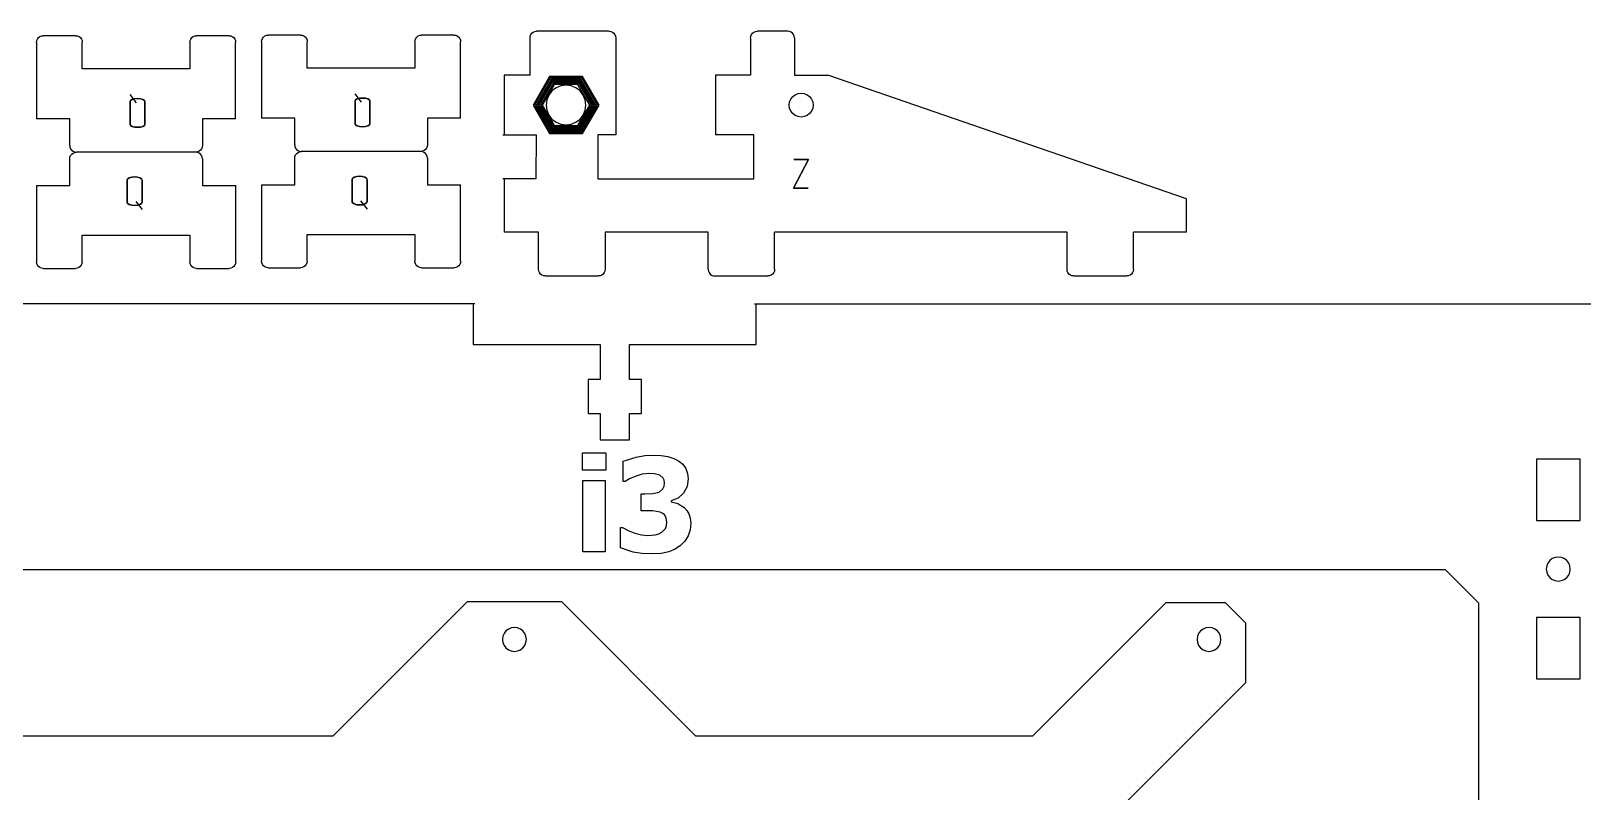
# Model space of a CAD drawing. Extents: x -335 to 357, y 17 to 496.
# Drawn here: x -77.9 to 156.8, y 381.3 to 495.7 of the extents above; entities that cross this region are included whole.
import ezdxf

# ---------------------------------------------------------------- set-up
doc = ezdxf.new("R2010")
doc.units = 0
doc.layers.get('0').update_dxf_attribs({"linetype": 'CONTINUOUS'})

msp = doc.modelspace()

# ---------------------------------------------------------------- linework, layer by layer
at = {"color": 5}
for points in [[(-2.766881, 494.932658), (-2.666975, 495.173845)], [(-2.666975, 495.173845), (-2.508055, 495.38094), (-2.300961, 495.539859), (-2.059773, 495.639766)], [(-2.059773, 495.639766), (-1.800947, 495.673858)], [(9.111316, 495.673858), (-1.800947, 495.673858)], [(9.111316, 495.673858), (9.370142, 495.639766), (9.611329, 495.539859)], [(9.611332, 495.539859), (9.818426, 495.38094)], [(9.818424, 495.38094), (9.977343, 495.173845), (10.07725, 494.932658), (10.111314, 494.673832)], [(30.399059, 494.673832), (30.433123, 494.932658), (30.53303, 495.173845), (30.691949, 495.38094)], [(30.691946, 495.38094), (30.899041, 495.539859)], [(30.899041, 495.539859), (31.140228, 495.639766)], [(31.140228, 495.639766), (31.399054, 495.673858)], [(35.999051, 495.673858), (31.399054, 495.673858)], [(36.257877, 495.639766), (35.999051, 495.673858)], [(36.706159, 495.38094), (36.499036, 495.539859), (36.257877, 495.639766)], [(36.999049, 494.673832), (36.964956, 494.932658), (36.865078, 495.173845), (36.706159, 495.38094)], [(-77.059985, 493.998099), (-77.025921, 494.256919), (-76.926014, 494.498101), (-76.767095, 494.705207), (-76.56, 494.864126), (-76.318813, 494.964027), (-76.060015, 494.9981)], [(-77.059985, 493.998099), (-77.059985, 482.498099)], [(-71.160016, 494.9981), (-76.060015, 494.9981)], [(-71.160016, 494.9981), (-70.90119, 494.964027)], [(-70.90119, 494.964027), (-70.660003, 494.864126), (-70.452909, 494.705207), (-70.293989, 494.498101), (-70.194083, 494.256919), (-70.15999, 493.998099)], [(-70.15999, 489.998101), (-70.15999, 493.998099)], [(-53.960011, 493.998099), (-53.925947, 494.256919), (-53.82604, 494.498101), (-53.667121, 494.705207), (-53.459998, 494.864126), (-53.218839, 494.964027), (-52.960013, 494.9981)], [(-53.960011, 493.998099), (-53.960011, 489.998101)], [(-48.091539, 494.9981), (-52.960013, 494.9981)], [(-48.091539, 494.9981), (-47.832713, 494.964027)], [(-47.832713, 494.964027), (-47.591554, 494.864126)], [(-47.591554, 494.864126), (-47.384431, 494.705207), (-47.225512, 494.498101)], [(-47.225512, 494.498101), (-47.125633, 494.256919)], [(-47.125633, 494.256919), (-47.091541, 493.998099)], [(-47.091541, 482.498099), (-47.091541, 493.998099)], [(-43.209904, 494.093544), (-43.17584, 494.352364), (-43.075933, 494.593545), (-42.917014, 494.800651), (-42.709919, 494.959571), (-42.468732, 495.059472), (-42.209934, 495.093544)], [(-43.209904, 494.093544), (-43.209904, 482.593544)], [(-37.309936, 495.093544), (-42.209934, 495.093544)], [(-37.309936, 495.093544), (-37.05111, 495.059472)], [(-37.05111, 495.059472), (-36.809923, 494.959571), (-36.602828, 494.800651), (-36.443909, 494.593545), (-36.344002, 494.352364), (-36.30991, 494.093544)], [(-36.30991, 490.093546), (-36.30991, 494.093544)], [(-20.109931, 494.093544), (-20.075866, 494.352364), (-19.97596, 494.593545), (-19.81704, 494.800651), (-19.609918, 494.959571), (-19.368759, 495.059472), (-19.109933, 495.093544)], [(-20.109931, 494.093544), (-20.109931, 490.093546)], [(-14.241458, 495.093544), (-19.109933, 495.093544)], [(-14.241458, 495.093544), (-13.982632, 495.059472)], [(-13.982632, 495.059472), (-13.741473, 494.959571)], [(-13.741473, 494.959571), (-13.53435, 494.800651), (-13.375431, 494.593545)], [(-13.375431, 494.593545), (-13.275553, 494.352364)], [(-13.275553, 494.352364), (-13.24146, 494.093544)], [(-13.24146, 482.593544), (-13.24146, 494.093544)], [(-2.800945, 494.673832), (-2.766881, 494.932658)], [(-2.80083, 489.073838), (-2.80083, 494.673832)], [(10.111314, 494.673832), (10.111314, 480.073856)], [(30.399059, 494.673832), (30.399059, 489.073838)], [(36.999049, 494.673832), (36.999049, 489.073838)], [(-53.960011, 489.998101), (-70.15999, 489.998101)], [(-20.109931, 490.093546), (-36.30991, 490.093546)], [(-2.800945, 489.073838), (-6.699225, 489.073838)], [(-6.699109, 489.073838), (-6.699109, 480.077609)], [(30.399059, 489.073838), (25.116508, 489.073838)], [(25.116621, 489.073838), (25.116621, 480.073856)], [(36.999052, 489.073838), (41.999042, 489.073838)], [(95.999043, 470.473844), (41.999039, 489.073838)], [(-72.059995, 478.498099), (-72.059995, 482.498099), (-77.059985, 482.498099)], [(-47.091541, 482.498099), (-52.091531, 482.498099), (-52.091531, 478.498099)], [(-38.209914, 478.593544), (-38.209914, 482.593544), (-43.209904, 482.593544)], [(-13.24146, 482.593544), (-18.24145, 482.593544), (-18.24145, 478.593544)], [(-6.895764, 480.077779), (-6.699225, 480.077609)], [(-6.699222, 480.077609), (-1.895771, 480.07394)], [(-1.895771, 480.073856), (-1.900851, 473.473824)], [(10.111314, 480.073856), (7.399045, 480.073856)], [(7.399048, 480.073856), (7.399048, 473.473824)], [(30.899041, 480.073856), (25.116505, 480.073856)], [(30.899041, 473.473824), (30.899041, 480.073856)], [(-77.053065, 472.492131), (-72.053075, 472.492131), (-72.053075, 476.492131)], [(-72.059995, 478.498099), (-72.025931, 478.239281)], [(-72.053075, 476.492131), (-72.018982, 476.750949)], [(-72.025931, 478.239281), (-71.926024, 477.9981)], [(-72.018982, 476.750949), (-71.919076, 476.99213), (-71.760156, 477.199236)], [(-71.926024, 477.9981), (-71.767105, 477.790994)], [(-71.767105, 477.790994), (-71.56001, 477.632075)], [(-71.760156, 477.199236), (-71.553062, 477.358155)], [(-71.56001, 477.632075), (-71.318823, 477.532174)], [(-71.553062, 477.358155), (-71.311874, 477.458056)], [(-71.318823, 477.532174), (-71.059997, 477.498101)], [(-71.311874, 477.458056), (-71.053077, 477.492129)], [(-52.832731, 477.532174), (-53.091529, 477.498101), (-71.059997, 477.498101)], [(-52.825783, 477.458056), (-53.084609, 477.492129)], [(-52.591544, 477.632075), (-52.832731, 477.532174)], [(-52.584596, 477.358155), (-52.825783, 477.458056)], [(-52.384449, 477.790994), (-52.591544, 477.632075)], [(-52.377501, 477.199236), (-52.584596, 477.358155)], [(-52.125623, 478.239281), (-52.22553, 477.9981), (-52.384449, 477.790994)], [(-52.218582, 476.99213), (-52.377501, 477.199236)], [(-52.118675, 476.750949), (-52.218582, 476.99213)], [(-52.091531, 478.498099), (-52.125623, 478.239281)], [(-52.084611, 476.492131), (-52.118675, 476.750949)], [(-52.084611, 476.492131), (-52.084611, 472.492131), (-47.084621, 472.492131)], [(-43.202984, 472.587575), (-38.202994, 472.587575), (-38.202994, 476.587576)], [(-38.209914, 478.593544), (-38.17585, 478.334726)], [(-38.202994, 476.587576), (-38.168902, 476.846393)], [(-38.17585, 478.334726), (-38.075943, 478.093545)], [(-38.168902, 476.846393), (-38.068995, 477.087575), (-37.910076, 477.294681)], [(-38.075943, 478.093545), (-37.917024, 477.886439)], [(-37.917024, 477.886439), (-37.709929, 477.727519)], [(-37.910076, 477.294681), (-37.702981, 477.4536)], [(-37.709929, 477.727519), (-37.468742, 477.627618)], [(-37.702981, 477.4536), (-37.461794, 477.553501)], [(-37.468742, 477.627618), (-37.209916, 477.593546)], [(-37.461794, 477.553501), (-37.202996, 477.587574)], [(-18.98265, 477.627618), (-19.241448, 477.593546), (-37.209916, 477.593546)], [(-18.975702, 477.553501), (-19.234528, 477.587574)], [(-18.741463, 477.727519), (-18.98265, 477.627618)], [(-18.734515, 477.4536), (-18.975702, 477.553501)], [(-18.534369, 477.886439), (-18.741463, 477.727519)], [(-18.52742, 477.294681), (-18.734515, 477.4536)], [(-18.275543, 478.334726), (-18.375449, 478.093545), (-18.534369, 477.886439)], [(-18.368501, 477.087575), (-18.52742, 477.294681)], [(-18.268594, 476.846393), (-18.368501, 477.087575)], [(-18.24145, 478.593544), (-18.275543, 478.334726)], [(-18.23453, 476.587576), (-18.268594, 476.846393)], [(-18.23453, 476.587576), (-18.23453, 472.587575), (-13.23454, 472.587575)], [(-77.053065, 472.492131), (-77.053065, 460.992131)], [(-47.084621, 460.992131), (-47.084621, 472.492131)], [(-43.202984, 472.587575), (-43.202984, 461.087576)], [(-13.23454, 461.087576), (-13.23454, 472.587575)], [(-6.699225, 473.477605), (-6.699225, 465.473854)], [(-1.900964, 473.473824), (-6.699222, 473.477493)], [(7.399045, 473.473824), (30.899041, 473.473824)], [(95.999159, 465.473854), (95.999159, 470.473844)], [(-70.184594, 464.992129), (-53.984615, 464.992129)], [(-70.184594, 460.992131), (-70.184594, 464.992129)], [(-53.984615, 464.992129), (-53.984615, 460.992131)], [(-36.334514, 465.087573), (-20.134535, 465.087573)], [(-36.334514, 461.087576), (-36.334514, 465.087573)], [(-20.134535, 465.087573), (-20.134535, 461.087576)], [(-1.500945, 465.473854), (-6.699225, 465.473854)], [(-1.500945, 459.873859), (-1.500945, 465.473854)], [(8.499035, 465.473854), (8.499035, 459.873859)], [(23.999049, 465.473854), (8.499038, 465.473854)], [(23.999046, 459.873859), (23.999046, 465.473854)], [(33.999054, 459.873859), (33.999054, 465.473854)], [(77.999054, 459.873859), (77.999054, 465.473854), (33.999057, 465.473854)], [(95.999046, 465.473854), (87.999048, 465.473854)], [(87.999161, 459.873859), (87.999161, 465.473854)], [(-77.018972, 460.733311), (-77.053065, 460.992131)], [(-76.919094, 460.492129), (-77.018972, 460.733311)], [(-76.553052, 460.126104), (-76.760174, 460.285023), (-76.919094, 460.492129)], [(-76.311893, 460.026203), (-76.553052, 460.126104)], [(-76.053067, 459.99213), (-76.311893, 460.026203)], [(-76.053067, 459.99213), (-71.184592, 459.99213)], [(-70.184594, 460.992131), (-70.218658, 460.733311), (-70.318565, 460.492129), (-70.477484, 460.285023), (-70.684607, 460.126104), (-70.925766, 460.026203), (-71.184592, 459.99213)], [(-53.243415, 460.026203), (-53.484602, 460.126104), (-53.691697, 460.285023), (-53.850616, 460.492129), (-53.950523, 460.733311), (-53.984615, 460.992131)], [(-52.984589, 459.99213), (-53.243415, 460.026203)], [(-52.984589, 459.99213), (-48.08459, 459.99213)], [(-47.084621, 460.992131), (-47.118685, 460.733311), (-47.218592, 460.492129), (-47.377511, 460.285023), (-47.584606, 460.126104), (-47.825793, 460.026203), (-48.08459, 459.99213)], [(-43.168892, 460.828755), (-43.202984, 461.087576)], [(-43.069013, 460.587574), (-43.168892, 460.828755)], [(-42.702971, 460.221549), (-42.910094, 460.380468), (-43.069013, 460.587574)], [(-42.461812, 460.121648), (-42.702971, 460.221549)], [(-42.202986, 460.087575), (-42.461812, 460.121648)], [(-42.202986, 460.087575), (-37.334512, 460.087575)], [(-36.334514, 461.087576), (-36.368578, 460.828755), (-36.468485, 460.587574), (-36.627404, 460.380468), (-36.834527, 460.221549), (-37.075686, 460.121648), (-37.334512, 460.087575)], [(-19.393335, 460.121648), (-19.634522, 460.221549), (-19.841616, 460.380468), (-20.000536, 460.587574), (-20.100442, 460.828755), (-20.134535, 461.087576)], [(-19.134509, 460.087575), (-19.393335, 460.121648)], [(-19.134509, 460.087575), (-14.23451, 460.087575)], [(-13.23454, 461.087576), (-13.268604, 460.828755), (-13.368511, 460.587574), (-13.52743, 460.380468), (-13.734525, 460.221549), (-13.975712, 460.121648), (-14.23451, 460.087575)], [(-0.759773, 458.907926), (-1.000958, 459.007832), (-1.208055, 459.166752), (-1.366974, 459.373846), (-1.466881, 459.615033), (-1.500945, 459.873859)], [(-0.500947, 458.873861), (-0.759773, 458.907926)], [(-0.500947, 458.873861), (7.499037, 458.873861)], [(7.757863, 458.907926), (7.499037, 458.873861)], [(7.99905, 459.007832), (7.757863, 458.907926)], [(8.365064, 459.373846), (8.206145, 459.166752), (7.99905, 459.007832)], [(8.464971, 459.615033), (8.365064, 459.373846)], [(8.499035, 459.873859), (8.464971, 459.615033)], [(23.999046, 459.873859), (24.03311, 459.615033)], [(24.03311, 459.615033), (24.133017, 459.373846)], [(24.133133, 459.373846), (24.292052, 459.166752)], [(24.291936, 459.166752), (24.499031, 459.007832), (24.740218, 458.907926)], [(24.740218, 458.907926), (24.999044, 458.873861)], [(24.999044, 458.873861), (32.999056, 458.873861)], [(33.257854, 458.907926), (32.999056, 458.873861)], [(33.499041, 459.007832), (33.257854, 458.907926)], [(33.865055, 459.373846), (33.706136, 459.166752), (33.499041, 459.007832)], [(33.999054, 459.873859), (33.964962, 459.615033), (33.865055, 459.373846)], [(78.999044, 458.873861), (78.740223, 458.907926), (78.499036, 459.007832), (78.291941, 459.166752), (78.133022, 459.373846), (78.033115, 459.615033), (77.999051, 459.873859)], [(78.999044, 458.873861), (86.999044, 458.873861)], [(87.257981, 458.907926), (86.99916, 458.873861)], [(87.499046, 459.007832), (87.257865, 458.907926)], [(87.706152, 459.166752), (87.499046, 459.007832)], [(87.865072, 459.373846), (87.706152, 459.166752)], [(87.96497, 459.615033), (87.865072, 459.373846)], [(87.999045, 459.873859), (87.96497, 459.615033)]]:
    msp.add_lwpolyline(points, dxfattribs=at)
at = {"color": 3}
for points in [[(0.133912, 488.873855), (-2.348713, 484.573833)], [(0.249372, 488.673844), (-2.11777, 484.573833)], [(0.364854, 488.473833), (-1.886828, 484.573833)], [(0.480311, 488.273851), (-1.655885, 484.573833)], [(5.099104, 488.873855), (0.133912, 488.873855)], [(4.983647, 488.673844), (0.249369, 488.673844)], [(4.868161, 488.473833), (0.364854, 488.473833)], [(4.752704, 488.273851), (0.480311, 488.273851)], [(6.888901, 484.573833), (4.752704, 488.273851)], [(7.119843, 484.573833), (4.868161, 488.473833)], [(7.350785, 484.573833), (4.983647, 488.673844)], [(7.581728, 484.573833), (5.099104, 488.873855)], [(0.595768, 488.07384), (-1.424943, 484.573833)], [(0.711254, 487.873857), (-1.194, 484.573833)], [(0.826711, 487.673846), (-0.963058, 484.573833)], [(4.637247, 488.07384), (0.595768, 488.07384)], [(4.521762, 487.873857), (0.711254, 487.873857)], [(4.406305, 487.673846), (0.826711, 487.673846)], [(6.196073, 484.573833), (4.406305, 487.673846)], [(6.427016, 484.573833), (4.521762, 487.873857)], [(6.657958, 484.573833), (4.637247, 488.07384)], [(-2.348713, 484.573833), (0.133912, 480.273838)], [(-2.11777, 484.573833), (0.249372, 480.473849)], [(-1.886828, 484.573833), (0.364854, 480.673832)], [(-1.655885, 484.573833), (0.480311, 480.873843)], [(-1.424943, 484.573833), (0.595768, 481.073854)], [(-1.194, 484.573833), (0.711254, 481.273836)], [(-0.963058, 484.573833), (0.826711, 481.473847)], [(4.406305, 481.473847), (6.196073, 484.573833)], [(4.521762, 481.273836), (6.427016, 484.573833)], [(4.637247, 481.073854), (6.657958, 484.573833)], [(4.752704, 480.873843), (6.888901, 484.573833)], [(4.868161, 480.673832), (7.119843, 484.573833)], [(4.983647, 480.473849), (7.350785, 484.573833)], [(5.099104, 480.273838), (7.581728, 484.573833)], [(0.595768, 481.073854), (4.637247, 481.073854)], [(0.711254, 481.273836), (4.521762, 481.273836)], [(0.826711, 481.473847), (4.406305, 481.473847)], [(0.133912, 480.273838), (5.099104, 480.273838)], [(0.249369, 480.473849), (4.983647, 480.473849)], [(0.364854, 480.673832), (4.868161, 480.673832)], [(0.480311, 480.873843), (4.752704, 480.873843)]]:
    msp.add_lwpolyline(points, dxfattribs=at)
at = {"color": 1}
for points in [[(-62.012601, 484.926616), (-62.974161, 486.144317)], [(-28.162521, 485.022061), (-29.12408, 486.239762)], [(-60.732611, 485.051093), (-60.752649, 485.147302), (-60.812988, 485.236092), (-61.054147, 485.391413), (-61.415504, 485.496773), (-61.856504, 485.531895), (-62.297505, 485.496773), (-62.658862, 485.391413), (-62.900021, 485.236092), (-62.960304, 485.147302), (-62.980341, 485.051093), (-62.980398, 481.704389), (-62.96036, 481.608199), (-62.900021, 481.51942), (-62.658862, 481.364094), (-62.297505, 481.258712), (-61.856504, 481.223587), (-61.415504, 481.258712), (-61.054147, 481.364094), (-60.812988, 481.51942), (-60.752705, 481.608199), (-60.732667, 481.704389), (-60.732611, 485.051093)], [(-62.980398, 485.051093), (-62.96036, 485.147302), (-62.900021, 485.236092), (-62.658862, 485.391413), (-62.297505, 485.496773), (-61.856504, 485.531895), (-61.415504, 485.496773), (-61.054147, 485.391413), (-60.812988, 485.236092), (-60.752705, 485.147302), (-60.732667, 485.051093), (-60.732611, 481.704389), (-60.752649, 481.608199), (-60.812988, 481.51942), (-61.054147, 481.364094), (-61.415504, 481.258712), (-61.856504, 481.223587), (-62.297505, 481.258712), (-62.658862, 481.364094), (-62.900021, 481.51942), (-62.960304, 481.608199), (-62.980341, 481.704389), (-62.980398, 485.051093)], [(-26.88253, 485.146538), (-26.902568, 485.242747), (-26.962907, 485.331537), (-27.204066, 485.486858), (-27.565423, 485.592217), (-28.006424, 485.62734), (-28.447424, 485.592217), (-28.808782, 485.486858), (-29.04994, 485.331537), (-29.110223, 485.242747), (-29.130261, 485.146538), (-29.130317, 481.799834), (-29.11028, 481.703644), (-29.04994, 481.614865), (-28.808782, 481.459539), (-28.447424, 481.354157), (-28.006424, 481.319031), (-27.565423, 481.354157), (-27.204066, 481.459539), (-26.962907, 481.614865), (-26.902624, 481.703644), (-26.882587, 481.799834), (-26.88253, 485.146538)], [(-29.130317, 485.146538), (-29.11028, 485.242747), (-29.04994, 485.331537), (-28.808782, 485.486858), (-28.447424, 485.592217), (-28.006424, 485.62734), (-27.565423, 485.592217), (-27.204066, 485.486858), (-26.962907, 485.331537), (-26.902624, 485.242747), (-26.882587, 485.146538), (-26.88253, 481.799834), (-26.902568, 481.703644), (-26.962907, 481.614865), (-27.204066, 481.459539), (-27.565423, 481.354157), (-28.006424, 481.319031), (-28.447424, 481.354157), (-28.808782, 481.459539), (-29.04994, 481.614865), (-29.110223, 481.703644), (-29.130261, 481.799834), (-29.130317, 485.146538)], [(36.850487, 472.083766), (39.079591, 476.391719)], [(39.079591, 476.391719), (36.850487, 472.083766)], [(36.906677, 476.391719), (39.079591, 476.391719), (36.906677, 476.391719)], [(-63.411995, 469.939137), (-63.391957, 469.842928), (-63.331618, 469.754138), (-63.090459, 469.598817), (-62.729102, 469.493457), (-62.288101, 469.458335), (-61.847101, 469.493457), (-61.485743, 469.598817), (-61.244584, 469.754138), (-61.184302, 469.842928), (-61.164264, 469.939137), (-61.164208, 473.285841), (-61.184245, 473.382031), (-61.244584, 473.47081), (-61.485743, 473.626136), (-61.847101, 473.731518), (-62.288101, 473.766643), (-62.729102, 473.731518), (-63.090459, 473.626136), (-63.331618, 473.47081), (-63.3919, 473.382031), (-63.411938, 473.285841), (-63.411995, 469.939137)], [(-61.164208, 469.939137), (-61.184245, 469.842928), (-61.244584, 469.754138), (-61.485743, 469.598817), (-61.847101, 469.493457), (-62.288101, 469.458335), (-62.729102, 469.493457), (-63.090459, 469.598817), (-63.331618, 469.754138), (-63.3919, 469.842928), (-63.411938, 469.939137), (-63.411995, 473.285841), (-63.391957, 473.382031), (-63.331618, 473.47081), (-63.090459, 473.626136), (-62.729102, 473.731518), (-62.288101, 473.766643), (-61.847101, 473.731518), (-61.485743, 473.626136), (-61.244584, 473.47081), (-61.184302, 473.382031), (-61.164264, 473.285841), (-61.164208, 469.939137)], [(-29.561914, 470.034582), (-29.541876, 469.938372), (-29.481537, 469.849582), (-29.240378, 469.694261), (-28.879021, 469.588902), (-28.438021, 469.55378), (-27.99702, 469.588902), (-27.635663, 469.694261), (-27.394504, 469.849582), (-27.334221, 469.938372), (-27.314184, 470.034582), (-27.314127, 473.381286), (-27.334165, 473.477476), (-27.394504, 473.566254), (-27.635663, 473.721581), (-27.99702, 473.826963), (-28.438021, 473.862088), (-28.879021, 473.826963), (-29.240378, 473.721581), (-29.481537, 473.566254), (-29.54182, 473.477476), (-29.561858, 473.381286), (-29.561914, 470.034582)], [(-27.314127, 470.034582), (-27.334165, 469.938372), (-27.394504, 469.849582), (-27.635663, 469.694261), (-27.99702, 469.588902), (-28.438021, 469.55378), (-28.879021, 469.588902), (-29.240378, 469.694261), (-29.481537, 469.849582), (-29.54182, 469.938372), (-29.561858, 470.034582), (-29.561914, 473.381286), (-29.541876, 473.477476), (-29.481537, 473.566254), (-29.240378, 473.721581), (-28.879021, 473.826963), (-28.438021, 473.862088), (-27.99702, 473.826963), (-27.635663, 473.721581), (-27.394504, 473.566254), (-27.334221, 473.477476), (-27.314184, 473.381286), (-27.314127, 470.034582)], [(39.035847, 472.083766), (36.850487, 472.083766), (39.035847, 472.083766)], [(-62.132004, 470.063614), (-61.170445, 468.845913)], [(-28.281924, 470.159059), (-27.320364, 468.941357)], [(8.619481, 429.664302), (5.075422, 429.664302), (5.075422, 432.279246), (8.619481, 432.279246), (8.619481, 429.664302)], [(15.74592, 431.934418), (16.934857, 431.87934), (17.953772, 431.71411), (18.819436, 431.443518), (19.548602, 431.072348), (20.185575, 430.561094), (20.640556, 429.927714), (20.913544, 429.188966), (21.004541, 428.36162), (20.828533, 427.220576), (20.300518, 426.230394), (19.485144, 425.477281), (18.447069, 425.047445), (18.447069, 424.913344), (19.438448, 424.654725), (20.381933, 424.060856), (20.775854, 423.63341), (21.095535, 423.09821), (21.307461, 422.452855), (21.378105, 421.694953), (21.281122, 420.696391), (20.990173, 419.788824), (20.512441, 418.991411), (19.855115, 418.323306), (19.032558, 417.790499), (18.078295, 417.398977), (16.946829, 417.158315), (15.592662, 417.078096), (14.044529, 417.147534), (12.733469, 417.355868), (10.793812, 417.978473), (10.793812, 421.072342), (11.138639, 421.072342), (11.992328, 420.607782), (12.98251, 420.210275), (13.994243, 419.937284), (14.912585, 419.84629), (16.038065, 419.937284), (16.597212, 420.08216), (17.05818, 420.334794), (17.580212, 420.923877), (17.727481, 421.34653), (17.776571, 421.915255), (17.707127, 422.474403), (17.498794, 422.887477), (17.175516, 423.180819), (16.761245, 423.380771), (15.659712, 423.562764), (14.529443, 423.581927), (13.916417, 423.581927), (13.916417, 426.091507), (14.481553, 426.091507), (15.678869, 426.148978), (16.607987, 426.378862), (17.206648, 426.886524), (17.368286, 427.269666), (17.422165, 427.767751), (17.371878, 428.159273), (17.221016, 428.471774), (16.722931, 428.898017), (15.918332, 429.127904), (15.132894, 429.185376), (14.060096, 429.060854), (12.996878, 428.744762), (12.153965, 428.347252), (11.502624, 427.978478), (11.20569, 427.978478), (11.20569, 431.034033), (13.193237, 431.642273), (14.456407, 431.861382), (15.74592, 431.934418)], [(5.171206, 417.375031), (5.171206, 428.131736), (8.523698, 428.131736), (8.523698, 417.375031), (5.171206, 417.375031)]]:
    msp.add_lwpolyline(points, dxfattribs=at)
at = {"color": 7}
for points in [[(0.018426, 486.073844), (-0.281265, 485.350311)], [(0.495184, 486.695156), (0.018426, 486.073844)], [(1.116499, 487.171914), (0.495187, 486.695156)], [(1.840058, 487.471634), (1.116499, 487.171914)], [(2.616508, 487.573855), (1.840058, 487.471634)], [(3.392957, 487.471634), (2.616508, 487.573855)], [(4.737831, 486.695156), (4.116519, 487.171914), (3.392957, 487.471634)], [(5.214589, 486.073844), (4.737831, 486.695156)], [(5.514281, 485.350311), (5.214589, 486.073844)], [(36.440192, 485.473839), (36.726253, 485.846627), (37.09904, 486.132687), (37.533183, 486.312519)], [(37.533183, 486.312519), (37.999047, 486.373846)], [(37.999047, 486.373846), (38.464911, 486.312519)], [(38.464911, 486.312519), (38.899054, 486.132687)], [(38.899054, 486.132687), (39.271841, 485.846627)], [(39.271841, 485.846627), (39.557901, 485.473839)], [(-0.281263, 485.350311), (-0.383484, 484.573833)], [(-0.383484, 484.573833), (-0.281263, 483.797383)], [(-0.281265, 483.797383), (0.018426, 483.07385)], [(5.214589, 483.07385), (5.514281, 483.797383)], [(5.616502, 484.573833), (5.514281, 485.350311)], [(5.514281, 483.797383), (5.616502, 484.573833)], [(36.199033, 484.573833), (36.260389, 485.039725)], [(36.260389, 484.107968), (36.199033, 484.573833)], [(36.260389, 485.039725), (36.440192, 485.473839)], [(37.09904, 483.015006), (36.726253, 483.301039), (36.440192, 483.673854), (36.260389, 484.107968)], [(39.557901, 483.673854), (39.271841, 483.301039), (38.899054, 483.015006)], [(39.557901, 485.473839), (39.737705, 485.039725)], [(39.737705, 484.107968), (39.557901, 483.673854)], [(39.737705, 485.039725), (39.799032, 484.573833)], [(39.799032, 484.573833), (39.737705, 484.107968)], [(0.018426, 483.07385), (0.495184, 482.452537)], [(0.495187, 482.452537), (1.116499, 481.975779)], [(1.116497, 481.975779), (1.840058, 481.676059)], [(1.840058, 481.676059), (2.616508, 481.573839)], [(2.616508, 481.573839), (3.392957, 481.676059)], [(3.392957, 481.676059), (4.116519, 481.975779)], [(4.116519, 481.975779), (4.737831, 482.452537)], [(4.737831, 482.452537), (5.214589, 483.07385)], [(37.533183, 482.835174), (37.09904, 483.015006)], [(37.999047, 482.773847), (37.533183, 482.835174)], [(38.464911, 482.835174), (37.999047, 482.773847)], [(38.899054, 483.015006), (38.464911, 482.835174)], [(-6.699112, 473.477605), (-6.900844, 473.477775)], [(155.220825, 422.10702), (155.220825, 431.307018), (148.620824, 431.307018)], [(148.620824, 431.307018), (148.620824, 422.10702)], [(148.620824, 422.10702), (155.220825, 422.10702)], [(150.360484, 415.707885), (150.180492, 415.273345)], [(151.019962, 416.367362), (150.646813, 416.081036), (150.360484, 415.707885)], [(151.454505, 416.547355), (151.019962, 416.367362)], [(151.920826, 416.60875), (151.454505, 416.547355)], [(153.481165, 415.707885), (153.194837, 416.081036), (152.821688, 416.367362), (152.387148, 416.547355), (151.920826, 416.60875)], [(153.72255, 414.807023), (153.661158, 415.273345), (153.481165, 415.707885)], [(150.180492, 415.273345), (150.1191, 414.807023)], [(150.1191, 414.807023), (150.180492, 414.340702)], [(150.180492, 414.340702), (150.360484, 413.906161)], [(150.360484, 413.906161), (150.646813, 413.53301)], [(150.646813, 413.53301), (151.019962, 413.246684)], [(151.019962, 413.246684), (151.454505, 413.066691)], [(151.454505, 413.066691), (151.920826, 413.005297)], [(151.920826, 413.005297), (152.387148, 413.066691), (152.821688, 413.246684), (153.194837, 413.53301), (153.481165, 413.906161), (153.661158, 414.340702), (153.72255, 414.807023)], [(-3.410811, 403.757323), (-3.349478, 404.223196), (-3.410811, 404.689071), (-3.590631, 405.123197), (-3.876686, 405.49599), (-4.215847, 405.749756), (-4.249479, 405.782042), (-4.683605, 405.961863), (-5.149477, 406.023195), (-5.615353, 405.961863)], [(97.560872, 404.223196), (97.622205, 403.757323), (97.802025, 403.323198), (98.08808, 402.950405), (98.46087, 402.664353), (98.894996, 402.484532), (99.360871, 402.423197), (99.826744, 402.484532), (100.26087, 402.664353), (100.633663, 402.950405), (100.919717, 403.323198), (101.099538, 403.757323), (101.160871, 404.223196), (101.099538, 404.689071), (100.919717, 405.123197), (100.633663, 405.49599), (100.26087, 405.782042), (99.826744, 405.961863), (99.360871, 406.023195), (98.894996, 405.961863), (98.46087, 405.782042), (98.08808, 405.49599), (97.802025, 405.123197), (97.622205, 404.689071), (97.560872, 404.223196)], [(148.620824, 407.507026), (148.620824, 398.307031), (155.220825, 398.307031), (155.220825, 407.507026), (148.620824, 407.507026)], [(-6.049478, 405.782042), (-6.422269, 405.49599), (-6.708323, 405.123197), (-6.888144, 404.689071), (-6.949477, 404.223196), (-6.888144, 403.757323), (-6.708323, 403.323198), (-6.422269, 402.950405), (-6.049478, 402.664353), (-5.615353, 402.484532), (-5.149477, 402.423197), (-4.683605, 402.484532), (-4.249479, 402.664353), (-3.876686, 402.950405), (-3.590631, 403.323198), (-3.410811, 403.757323)], [(-6.049478, 405.782042), (-5.615353, 405.961863)]]:
    msp.add_lwpolyline(points, dxfattribs=at)
at = {"color": 2}
for points in [[(-136.931465, 454.712799), (-11.113652, 454.712799)], [(-11.347856, 454.693205), (-11.347856, 448.593206), (7.752128, 448.593206)], [(30.993444, 454.70431), (156.811258, 454.70431)], [(31.252129, 448.593206), (31.252129, 454.693205)], [(7.752128, 448.593206), (7.752128, 443.293208)], [(12.152133, 443.293208), (12.152133, 448.593206)], [(12.152133, 448.593206), (31.252129, 448.593206)], [(7.752128, 443.293208), (5.952129, 443.293208)], [(5.952129, 443.293208), (5.952129, 438.19321)], [(13.95213, 443.293208), (12.152133, 443.293208)], [(13.95213, 438.19321), (13.95213, 443.293208)], [(5.952129, 438.19321), (7.752128, 438.19321)], [(7.752128, 438.19321), (7.752128, 434.24321)], [(12.152133, 434.24321), (12.152133, 438.19321)], [(12.152133, 438.19321), (13.95213, 438.19321)], [(7.752128, 434.24321), (12.152133, 434.24321)], [(-115.079089, 414.712812), (134.920832, 414.712812)], [(134.920832, 414.712812), (139.92083, 409.712813)], [(139.92083, 409.712813), (139.92083, 133.222143)]]:
    msp.add_lwpolyline(points, dxfattribs=at)
at = {"color": 4}
for points in [[(-32.423343, 389.712819), (-12.270796, 409.865366)], [(1.971842, 409.865366), (-12.270796, 409.865366)], [(22.124388, 389.712819), (1.971842, 409.865366)], [(92.85049, 409.712813), (72.850496, 389.712819)], [(101.850489, 409.712813), (92.85049, 409.712813)], [(104.850486, 406.712814), (101.850489, 409.712813)], [(104.850486, 406.712814), (104.850486, 397.712815)], [(104.850486, 397.712815), (69.8505, 362.712828)], [(-83.149451, 389.712819), (-32.423343, 389.712819)], [(22.124388, 389.712819), (72.850496, 389.712819)]]:
    msp.add_lwpolyline(points, dxfattribs=at)

doc.saveas('drawing.dxf')
